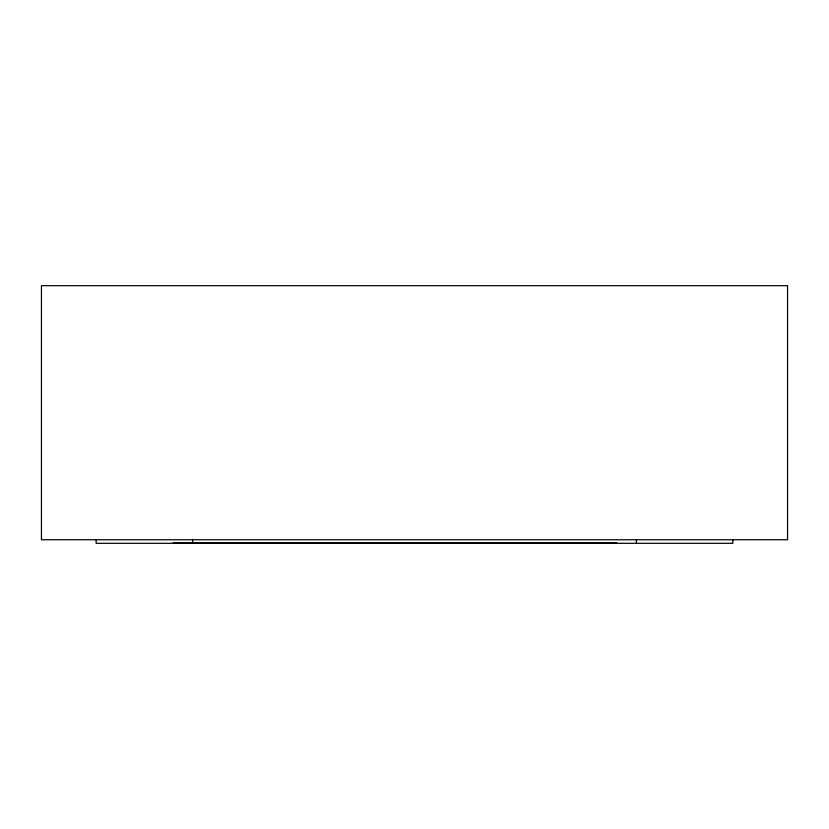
<?xml version="1.0" encoding="UTF-8"?>
<svg xmlns="http://www.w3.org/2000/svg" width="829" height="829" viewBox="0 0 829 829"><rect width="100%" height="100%" fill="white"/><g stroke="black" fill="none" stroke-linecap="round" stroke-linejoin="round"><path stroke-width="1.24" d="M173.023 542.974L616.817 542.974M732.877 539.441L732.877 543.306L96.123 543.306L96.123 539.441M636.403 539.441L636.403 543.306M192.597 539.441L192.597 543.306M787.55 285.694L41.45 285.694L41.45 539.752L787.55 539.752L787.55 285.694"/></g></svg>
